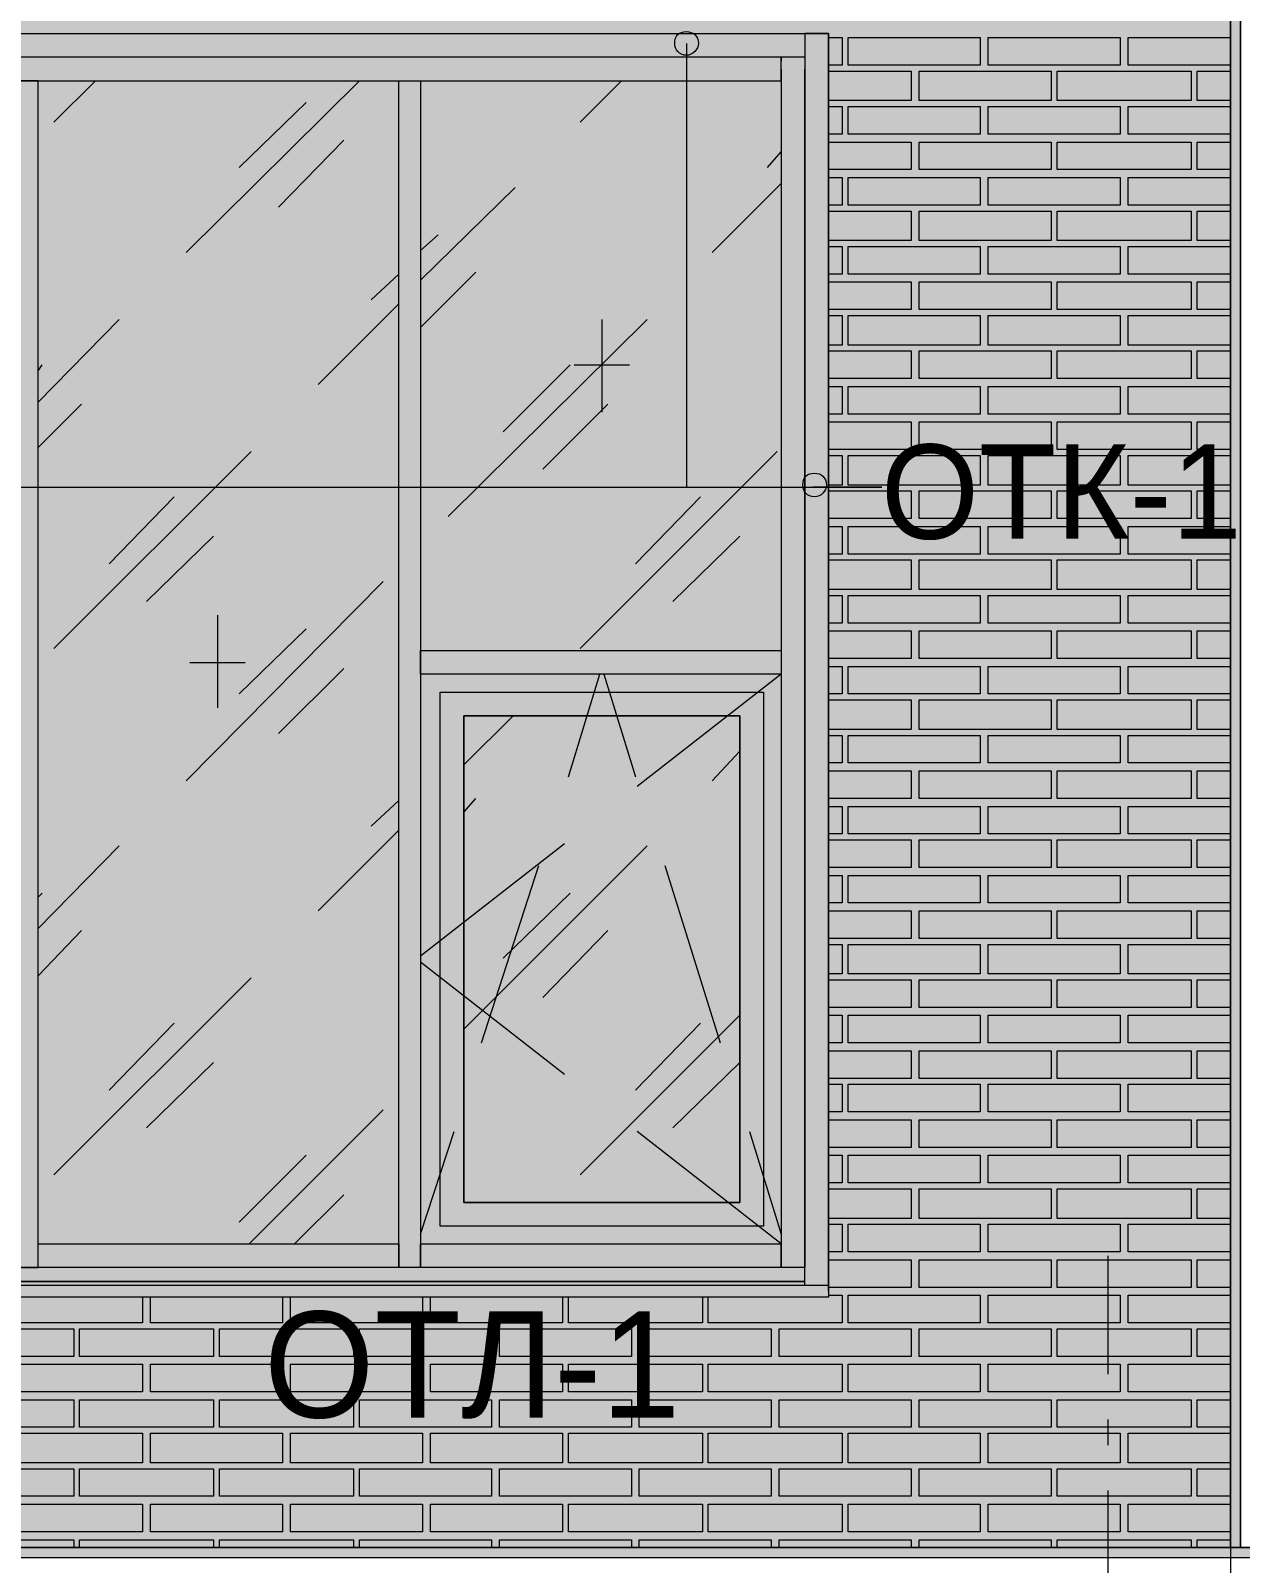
# Model space of a CAD drawing. Header units: millimetres. Extents: x -28928 to 100580, y -22867 to 36490.
# Drawn here: x 50066 to 52663, y 16310 to 19599 of the extents above; entities that cross this region are included whole.
import ezdxf

# ---------------------------------------------------------------- set-up
doc = ezdxf.new("R2010")
doc.units = ezdxf.units.MM
doc.layers.add('PDF _Геометрия', color=7, linetype='Continuous', true_color=0x8f8e8d)
doc.layers.add('PDF _Сплошная заливка', color=7, linetype='Continuous', true_color=0xffffff)
doc.layers.add('PDF _Текст', color=7, linetype='Continuous')

msp = doc.modelspace()

# ---------------------------------------------------------------- hatches: boundary and pattern name
at = {"layer": 'PDF _Сплошная заливка', "true_color": 0xdcd6cf, "transparency": 33554559}
msp.add_hatch(color=254, dxfattribs=at).paths.add_polyline_path([(19133.74774611586, 30089.12061882288), (19133.74774611586, 16343.3513880535), (52641.44005380855, 16343.3513880535), (52641.44005380855, 30089.12061882288)])

# ---------------------------------------------------------------- linework, layer by layer
at = {"layer": 'PDF _Геометрия', "color": 7, "lineweight": 9}
for points in [[(19133.74774611586, 16343.3513880535), (52641.44005380855, 16343.3513880535), (52641.44005380855, 30089.12061882288), (52641.44005380855, 16343.3513880535), (52662.5938999624, 16343.3513880535), (52662.5938999624, 30089.12061882288), (52662.5938999624, 16343.3513880535), (62173.36313073173, 16343.3513880535), (62173.36313073173, 19592.5821572843), (64271.8246691933, 19592.5821572843), (64271.8246691933, 16343.3513880535), (64868.36313073177, 16343.3513880535), (64868.36313073177, 19592.5821572843), (66268.74774611638, 19592.5821572843), (66268.74774611638, 16343.3513880535), (82239.90159227041, 16343.3513880535)], [(49980.28620765469, 19592.5821572843), (51778.36313073162, 19592.5821572843), (51778.36313073162, 16893.35138805351), (51778.36313073162, 16969.50523420736), (51778.36313073162, 18242.96677266891), (51778.36313073162, 19516.42831113045), (51778.36313073162, 19592.5821572843), (51727.59389996239, 19592.5821572843), (51727.59389996239, 19516.42831113045)], [(50031.05543842392, 16906.04369574582), (50031.05543842392, 16969.50523420736), (50031.05543842392, 18242.96677266891), (50031.05543842392, 16944.12061882274), (50081.82466919316, 16944.12061882274), (50081.82466919316, 18242.96677266891), (50081.82466919316, 19491.04369574584), (50031.05543842392, 19491.04369574584), (50031.05543842392, 18242.96677266891), (50031.05543842392, 19516.42831113045), (50031.05543842392, 19592.5821572843), (49980.28620765469, 19592.5821572843), (49980.28620765469, 19516.42831113045), (49980.28620765469, 18242.96677266891), (49980.28620765469, 16969.50523420736), (49980.28620765469, 16893.35138805351)], [(51473.74774611623, 19571.42831113046), (51473.74774611623, 18619.50523420737), (51892.59389996239, 18619.50523420737), (51744.51697688548, 18619.50523420737)], [(51676.82466919316, 19541.81292651507), (51676.82466919316, 19533.35138805354)], [(51676.82466919316, 19516.42831113045), (51676.82466919316, 18242.96677266891), (51676.82466919316, 16944.12061882274), (50902.59389996238, 16944.12061882274), (50902.59389996238, 16994.88984959197), (51676.82466919316, 16994.88984959197)], [(51727.59389996239, 16906.04369574582), (51727.59389996239, 16969.50523420736), (51727.59389996239, 18242.96677266891), (51727.59389996239, 19516.42831113045), (51727.59389996239, 18242.96677266891), (51727.59389996239, 16944.12061882274), (51676.82466919316, 16944.12061882274), (51676.82466919316, 16994.88984959197), (51367.978515347, 17236.04369574582)], [(50115.6708230393, 19402.19754189968), (50204.51697688544, 19491.04369574584)], [(50399.13236150084, 19122.96677266891), (50771.44005380853, 19491.04369574584)], [(51245.28620765469, 19402.19754189968), (51334.13236150084, 19491.04369574584)], [(50513.36313073161, 19304.889849592), (50657.20928457777, 19444.50523420739)], [(50597.97851534699, 19220.27446497661), (50737.59389996238, 19364.12061882276)], [(51647.20928457778, 19304.889849592), (51676.82466919316, 19338.73600343815)], [(50902.59389996238, 19063.73600343815), (51105.6708230393, 19262.58215728429)], [(51528.74774611625, 19122.96677266891), (51676.82466919316, 19271.04369574584)], [(50902.59389996238, 19127.19754189969), (50940.6708230393, 19161.04369574583)], [(50902.59389996238, 18962.19754189969), (51021.05543842394, 19080.65908036122)], [(50796.82466919316, 19021.42831113045), (50856.05543842392, 19076.42831113046)], [(50682.59389996238, 18839.50523420737), (50856.05543842392, 19012.96677266892)], [(50081.82466919316, 18801.42831113045), (50255.28620765467, 18979.12061882276)], [(50961.82466919316, 18556.04369574583), (51389.13236150086, 18979.12061882276)], [(51291.82466919316, 18979.12061882276), (51291.82466919316, 18780.2744649766)], [(50081.82466919316, 18869.12061882276), (50090.28620765467, 18881.81292651506)], [(51080.28620765469, 18737.96677266891), (51224.13236150086, 18881.81292651506)], [(51232.59389996238, 18881.81292651506), (51351.05543842394, 18881.81292651506)], [(50081.82466919316, 18704.12061882275), (50174.90159227006, 18797.19754189968)], [(51164.90159227008, 18657.58215728429), (51304.51697688547, 18797.19754189968)], [(50115.6708230393, 18272.58215728429), (50538.74774611623, 18695.65908036122)], [(51245.28620765469, 18272.58215728429), (51668.36313073162, 18695.65908036122)], [(50001.44005380852, 18619.50523420737), (51892.59389996239, 18619.50523420737)], [(50234.13236150084, 18454.50523420737), (50373.74774611623, 18598.35138805353)], [(51363.74774611623, 18454.50523420737), (51503.36313073162, 18598.35138805353)], [(50314.51697688545, 18374.12061882276), (50458.36313073161, 18513.73600343814)], [(51444.13236150086, 18374.12061882276), (51587.978515347, 18513.73600343814)], [(50399.13236150084, 17989.12061882276), (50822.20928457777, 18416.42831113045)], [(50466.82466919314, 18344.50523420737), (50466.82466919314, 18145.65908036121)], [(50513.36313073161, 18175.2744649766), (50657.20928457777, 18314.88984959198)], [(50407.59389996238, 18242.96677266891), (50526.05543842392, 18242.96677266891)], [(50597.97851534699, 18090.65908036122), (50737.59389996238, 18230.27446497661)], [(51219.90159227008, 17997.58215728429), (51287.59389996239, 18217.58215728429)], [(51296.05543842392, 18217.58215728429), (51363.74774611623, 17997.58215728429)], [(51676.82466919316, 18217.58215728429), (51367.978515347, 17976.42831113044)], [(50995.67082303931, 18022.9667726689), (51101.44005380855, 18128.73600343814)], [(51528.74774611625, 17989.12061882276), (51587.978515347, 18052.58215728429)], [(50796.82466919316, 17891.81292651505), (50856.05543842392, 17946.81292651506)], [(50995.67082303931, 17921.42831113044), (51021.05543842394, 17951.04369574583)], [(50682.59389996238, 17709.88984959198), (50856.05543842392, 17883.35138805352)], [(50081.82466919316, 17671.81292651506), (50255.28620765467, 17849.50523420736)], [(51211.44005380855, 17853.73600343813), (50902.59389996238, 17612.58215728428)], [(50995.67082303931, 17456.04369574583), (51389.13236150086, 17849.50523420736)], [(51033.74774611623, 17426.42831113044), (51156.44005380853, 17807.19754189967)], [(51427.20928457778, 17807.19754189967), (51545.67082303931, 17426.42831113044)], [(50081.82466919316, 17739.50523420736), (50090.28620765467, 17747.9667726689)], [(51080.28620765469, 17608.35138805352), (51224.13236150086, 17747.9667726689)], [(50081.82466919316, 17570.2744649766), (50174.90159227006, 17667.58215728429)], [(51164.90159227008, 17523.73600343813), (51304.51697688547, 17667.58215728429)], [(51211.44005380855, 17358.73600343812), (50902.59389996238, 17599.88984959197)], [(50115.6708230393, 17142.96677266889), (50538.74774611623, 17566.04369574583)], [(50234.13236150084, 17324.88984959197), (50373.74774611623, 17468.73600343813)], [(51245.28620765469, 17142.96677266889), (51587.978515347, 17485.6590803612)], [(51363.74774611623, 17324.88984959197), (51503.36313073162, 17468.73600343813)], [(50314.51697688545, 17244.50523420736), (50458.36313073161, 17384.12061882274)], [(51444.13236150086, 17244.50523420736), (51587.978515347, 17384.12061882274)], [(50534.51697688545, 16994.88984959197), (50822.20928457777, 17282.58215728428)], [(50902.59389996238, 17016.04369574581), (50974.51697688547, 17236.04369574582)], [(51609.13236150086, 17236.04369574582), (51676.82466919316, 17016.04369574581)], [(50513.36313073161, 17041.42831113043), (50657.20928457777, 17185.27446497658)], [(50631.82466919316, 16994.88984959197), (50737.59389996238, 17100.65908036121)], [(51778.36313073162, 16944.12061882274), (51778.36313073162, 16914.50523420735), (51778.36313073162, 16906.04369574582), (49980.28620765469, 16906.04369574582), (49980.28620765469, 16880.6590803612), (49980.28620765469, 16884.88984959197)], [(51727.59389996239, 16944.12061882274), (50031.05543842392, 16944.12061882274)], [(52379.13236150087, 16715.6590803612), (52379.13236150087, 16969.50523420736)], [(51727.59389996239, 16914.50523420735), (50031.05543842392, 16914.50523420735), (51727.59389996239, 16914.50523420735)], [(51727.59389996239, 16914.50523420735), (50031.05543842392, 16914.50523420735)], [(51778.36313073162, 16906.04369574582), (51778.36313073162, 16880.6590803612), (49980.28620765469, 16880.6590803612)], [(51778.36313073162, 16884.88984959197), (51778.36313073162, 16880.6590803612)], [(52379.13236150087, 16563.35138805351), (52379.13236150087, 16618.35138805351)], [(52379.13236150087, 15966.81292651504), (52379.13236150087, 16466.04369574581)], [(52641.44005380855, 16343.3513880535), (52641.44005380855, 15573.35138805349), (52641.44005380855, 15450.65908036119)]]:
    msp.add_lwpolyline(points, dxfattribs=at)
for points in [[(50877.20928457777, 19541.81292651507), (50031.05543842392, 19541.81292651507), (50031.05543842392, 19491.04369574584), (50877.20928457777, 19491.04369574584), (51676.82466919316, 19491.04369574584), (51676.82466919316, 19541.81292651507), (50877.20928457777, 19541.81292651507), (50056.44005380853, 19541.81292651507), (50031.05543842392, 19541.81292651507), (50031.05543842392, 19592.5821572843), (50056.44005380853, 19592.5821572843), (50877.20928457777, 19592.5821572843), (51702.20928457777, 19592.5821572843), (51727.59389996239, 19592.5821572843), (51727.59389996239, 19541.81292651507), (51702.20928457777, 19541.81292651507)], [(50902.59389996238, 16944.12061882274), (50856.05543842392, 16944.12061882274), (50081.82466919316, 16944.12061882274), (50081.82466919316, 16994.88984959197), (50856.05543842392, 16994.88984959197), (50856.05543842392, 16944.12061882274), (50856.05543842392, 18242.96677266891), (50856.05543842392, 19491.04369574584), (50902.59389996238, 19491.04369574584), (50902.59389996238, 18242.96677266891)], [(51676.82466919316, 18217.58215728429), (50902.59389996238, 18217.58215728429), (50902.59389996238, 18268.35138805353), (51676.82466919316, 18268.35138805353)], [(50944.90159227008, 18179.50523420737), (51638.74774611623, 18179.50523420737), (51638.74774611623, 17032.9667726689), (50944.90159227008, 17032.9667726689)], [(51638.74774611623, 18179.50523420737), (51638.74774611623, 17032.9667726689), (50944.90159227008, 17032.9667726689), (50944.90159227008, 18179.50523420737)], [(51587.978515347, 18128.73600343814), (50995.67082303931, 18128.73600343814), (50995.67082303931, 17083.73600343812), (51587.978515347, 17083.73600343812)], [(50995.67082303931, 17083.73600343812), (50995.67082303931, 18128.73600343814), (51587.978515347, 18128.73600343814), (51587.978515347, 17083.73600343812)], [(62173.36313073173, 16322.19754189966), (62173.36313073173, 16343.3513880535), (-17276.25225388454, 16343.3513880535), (19112.59389996202, 16343.3513880535), (-17276.25225388454, 16343.3513880535), (-17276.25225388454, 16322.19754189966)], [(19133.74774611586, 16343.3513880535), (52641.44005380855, 16343.3513880535)]]:
    msp.add_lwpolyline(points, close=True, dxfattribs=at)
at = {"layer": 'PDF _Геометрия', "lineweight": 9}
for points in [[(51778.36313073162, 19584.12061882278), (51807.97851534701, 19584.12061882278), (51807.97851534701, 19524.889849592), (51778.36313073162, 19524.889849592)], [(52641.44005380855, 19524.889849592), (52421.44005380856, 19524.889849592), (52421.44005380856, 19584.12061882278), (52641.44005380855, 19584.12061882278)], [(51778.36313073162, 19512.19754189969), (51812.20928457778, 19512.19754189969), (51956.05543842392, 19512.19754189969), (51956.05543842392, 19448.73600343815), (51812.20928457778, 19448.73600343815), (51778.36313073162, 19448.73600343815)], [(52641.44005380855, 19448.73600343815), (52569.51697688548, 19448.73600343815), (52569.51697688548, 19512.19754189969), (52641.44005380855, 19512.19754189969)], [(51778.36313073162, 19436.04369574584), (51807.97851534701, 19436.04369574584), (51807.97851534701, 19376.81292651507), (51778.36313073162, 19376.81292651507)], [(52641.44005380855, 19376.81292651507), (52421.44005380856, 19376.81292651507), (52421.44005380856, 19436.04369574584), (52641.44005380855, 19436.04369574584)], [(51778.36313073162, 19359.889849592), (51812.20928457778, 19359.889849592), (51956.05543842392, 19359.889849592), (51956.05543842392, 19300.65908036122), (51812.20928457778, 19300.65908036122), (51778.36313073162, 19300.65908036122)], [(52641.44005380855, 19300.65908036122), (52569.51697688548, 19300.65908036122), (52569.51697688548, 19359.889849592), (52641.44005380855, 19359.889849592)], [(51778.36313073162, 19283.73600343815), (51807.97851534701, 19283.73600343815), (51807.97851534701, 19224.50523420737), (51778.36313073162, 19224.50523420737)], [(52641.44005380855, 19224.50523420737), (52421.44005380856, 19224.50523420737), (52421.44005380856, 19283.73600343815), (52641.44005380855, 19283.73600343815)], [(51778.36313073162, 19211.81292651507), (51812.20928457778, 19211.81292651507), (51956.05543842392, 19211.81292651507), (51956.05543842392, 19148.35138805353), (51812.20928457778, 19148.35138805353), (51778.36313073162, 19148.35138805353)], [(52641.44005380855, 19148.35138805353), (52569.51697688548, 19148.35138805353), (52569.51697688548, 19211.81292651507), (52641.44005380855, 19211.81292651507)], [(51778.36313073162, 19135.65908036122), (51807.97851534701, 19135.65908036122), (51807.97851534701, 19076.42831113046), (51778.36313073162, 19076.42831113046)], [(52641.44005380855, 19076.42831113046), (52421.44005380856, 19076.42831113046), (52421.44005380856, 19135.65908036122), (52641.44005380855, 19135.65908036122)], [(51778.36313073162, 19059.50523420737), (51812.20928457778, 19059.50523420737), (51956.05543842392, 19059.50523420737), (51956.05543842392, 19000.27446497661), (51812.20928457778, 19000.27446497661), (51778.36313073162, 19000.27446497661)], [(52641.44005380855, 19000.27446497661), (52569.51697688548, 19000.27446497661), (52569.51697688548, 19059.50523420737), (52641.44005380855, 19059.50523420737)], [(51778.36313073162, 18987.58215728431), (51807.97851534701, 18987.58215728431), (51807.97851534701, 18924.12061882277), (51778.36313073162, 18924.12061882277)], [(52641.44005380855, 18924.12061882277), (52421.44005380856, 18924.12061882277), (52421.44005380856, 18987.58215728431), (52641.44005380855, 18987.58215728431)], [(51778.36313073162, 18911.42831113046), (51812.20928457778, 18911.42831113046), (51956.05543842392, 18911.42831113046), (51956.05543842392, 18852.19754189968), (51812.20928457778, 18852.19754189968), (51778.36313073162, 18852.19754189968)], [(52641.44005380855, 18852.19754189968), (52569.51697688548, 18852.19754189968), (52569.51697688548, 18911.42831113046), (52641.44005380855, 18911.42831113046)], [(51778.36313073162, 18835.27446497661), (51807.97851534701, 18835.27446497661), (51807.97851534701, 18776.04369574583), (51778.36313073162, 18776.04369574583)], [(52641.44005380855, 18776.04369574583), (52421.44005380856, 18776.04369574583), (52421.44005380856, 18835.27446497661), (52641.44005380855, 18835.27446497661)], [(51778.36313073162, 18759.12061882276), (51812.20928457778, 18759.12061882276), (51956.05543842392, 18759.12061882276), (51956.05543842392, 18699.88984959199), (51812.20928457778, 18699.88984959199), (51778.36313073162, 18699.88984959199)], [(52641.44005380855, 18699.88984959199), (52569.51697688548, 18699.88984959199), (52569.51697688548, 18759.12061882276), (52641.44005380855, 18759.12061882276)], [(51778.36313073162, 18687.19754189968), (51807.97851534701, 18687.19754189968), (51807.97851534701, 18623.73600343815), (51778.36313073162, 18623.73600343815)], [(52641.44005380855, 18623.73600343815), (52421.44005380856, 18623.73600343815), (52421.44005380856, 18687.19754189968), (52641.44005380855, 18687.19754189968)], [(51778.36313073162, 18611.04369574584), (51812.20928457778, 18611.04369574584), (51956.05543842392, 18611.04369574584), (51956.05543842392, 18551.81292651506), (51812.20928457778, 18551.81292651506), (51778.36313073162, 18551.81292651506)], [(52641.44005380855, 18551.81292651506), (52569.51697688548, 18551.81292651506), (52569.51697688548, 18611.04369574584), (52641.44005380855, 18611.04369574584)], [(51778.36313073162, 18534.88984959199), (51807.97851534701, 18534.88984959199), (51807.97851534701, 18475.65908036122), (51778.36313073162, 18475.65908036122)], [(52641.44005380855, 18475.65908036122), (52421.44005380856, 18475.65908036122), (52421.44005380856, 18534.88984959199), (52641.44005380855, 18534.88984959199)], [(51778.36313073162, 18462.9667726689), (51812.20928457778, 18462.9667726689), (51956.05543842392, 18462.9667726689), (51956.05543842392, 18399.50523420736), (51812.20928457778, 18399.50523420736), (51778.36313073162, 18399.50523420736)], [(52641.44005380855, 18399.50523420736), (52569.51697688548, 18399.50523420736), (52569.51697688548, 18462.9667726689), (52641.44005380855, 18462.9667726689)], [(51778.36313073162, 18386.81292651506), (51807.97851534701, 18386.81292651506), (51807.97851534701, 18327.58215728429), (51778.36313073162, 18327.58215728429)], [(52641.44005380855, 18327.58215728429), (52421.44005380856, 18327.58215728429), (52421.44005380856, 18386.81292651506), (52641.44005380855, 18386.81292651506)], [(51778.36313073162, 18310.65908036122), (51812.20928457778, 18310.65908036122), (51956.05543842392, 18310.65908036122), (51956.05543842392, 18251.42831113044), (51812.20928457778, 18251.42831113044), (51778.36313073162, 18251.42831113044)], [(52641.44005380855, 18251.42831113044), (52569.51697688548, 18251.42831113044), (52569.51697688548, 18310.65908036122), (52641.44005380855, 18310.65908036122)], [(51778.36313073162, 18234.50523420736), (51807.97851534701, 18234.50523420736), (51807.97851534701, 18175.2744649766), (51778.36313073162, 18175.2744649766)], [(52641.44005380855, 18175.2744649766), (52421.44005380856, 18175.2744649766), (52421.44005380856, 18234.50523420736), (52641.44005380855, 18234.50523420736)], [(51778.36313073162, 18162.58215728429), (51812.20928457778, 18162.58215728429), (51956.05543842392, 18162.58215728429), (51956.05543842392, 18099.12061882276), (51812.20928457778, 18099.12061882276), (51778.36313073162, 18099.12061882276)], [(52641.44005380855, 18099.12061882276), (52569.51697688548, 18099.12061882276), (52569.51697688548, 18162.58215728429), (52641.44005380855, 18162.58215728429)], [(51778.36313073162, 18086.42831113044), (51807.97851534701, 18086.42831113044), (51807.97851534701, 18027.19754189968), (51778.36313073162, 18027.19754189968)], [(52641.44005380855, 18027.19754189968), (52421.44005380856, 18027.19754189968), (52421.44005380856, 18086.42831113044), (52641.44005380855, 18086.42831113044)], [(51778.36313073162, 18010.2744649766), (51812.20928457778, 18010.2744649766), (51956.05543842392, 18010.2744649766), (51956.05543842392, 17951.04369574583), (51812.20928457778, 17951.04369574583), (51778.36313073162, 17951.04369574583)], [(52641.44005380855, 17951.04369574583), (52569.51697688548, 17951.04369574583), (52569.51697688548, 18010.2744649766), (52641.44005380855, 18010.2744649766)], [(51778.36313073162, 17934.12061882275), (51807.97851534701, 17934.12061882275), (51807.97851534701, 17874.88984959198), (51778.36313073162, 17874.88984959198)], [(52641.44005380855, 17874.88984959198), (52421.44005380856, 17874.88984959198), (52421.44005380856, 17934.12061882275), (52641.44005380855, 17934.12061882275)], [(51778.36313073162, 17862.19754189968), (51812.20928457778, 17862.19754189968), (51956.05543842392, 17862.19754189968), (51956.05543842392, 17802.9667726689), (51812.20928457778, 17802.9667726689), (51778.36313073162, 17802.9667726689)], [(52641.44005380855, 17802.9667726689), (52569.51697688548, 17802.9667726689), (52569.51697688548, 17862.19754189968), (52641.44005380855, 17862.19754189968)], [(51778.36313073162, 17786.04369574583), (51807.97851534701, 17786.04369574583), (51807.97851534701, 17726.81292651505), (51778.36313073162, 17726.81292651505)], [(52641.44005380855, 17726.81292651505), (52421.44005380856, 17726.81292651505), (52421.44005380856, 17786.04369574583), (52641.44005380855, 17786.04369574583)], [(51778.36313073162, 17709.88984959198), (51812.20928457778, 17709.88984959198), (51956.05543842392, 17709.88984959198), (51956.05543842392, 17650.65908036121), (51812.20928457778, 17650.65908036121), (51778.36313073162, 17650.65908036121)], [(52641.44005380855, 17650.65908036121), (52569.51697688548, 17650.65908036121), (52569.51697688548, 17709.88984959198), (52641.44005380855, 17709.88984959198)], [(51778.36313073162, 17637.9667726689), (51807.97851534701, 17637.9667726689), (51807.97851534701, 17574.50523420736), (51778.36313073162, 17574.50523420736)], [(52641.44005380855, 17574.50523420736), (52421.44005380856, 17574.50523420736), (52421.44005380856, 17637.9667726689), (52641.44005380855, 17637.9667726689)], [(51778.36313073162, 17561.81292651505), (51812.20928457778, 17561.81292651505), (51956.05543842392, 17561.81292651505), (51956.05543842392, 17502.58215728429), (51812.20928457778, 17502.58215728429), (51778.36313073162, 17502.58215728429)], [(52641.44005380855, 17502.58215728429), (52569.51697688548, 17502.58215728429), (52569.51697688548, 17561.81292651505), (52641.44005380855, 17561.81292651505)], [(51778.36313073162, 17485.6590803612), (51807.97851534701, 17485.6590803612), (51807.97851534701, 17426.42831113044), (51778.36313073162, 17426.42831113044)], [(52641.44005380855, 17426.42831113044), (52421.44005380856, 17426.42831113044), (52421.44005380856, 17485.6590803612), (52641.44005380855, 17485.6590803612)], [(51778.36313073162, 17409.50523420736), (51812.20928457778, 17409.50523420736), (51956.05543842392, 17409.50523420736), (51956.05543842392, 17350.27446497659), (51812.20928457778, 17350.27446497659), (51778.36313073162, 17350.27446497659)], [(52641.44005380855, 17350.27446497659), (52569.51697688548, 17350.27446497659), (52569.51697688548, 17409.50523420736), (52641.44005380855, 17409.50523420736)], [(51778.36313073162, 17337.58215728428), (51807.97851534701, 17337.58215728428), (51807.97851534701, 17278.35138805351), (51778.36313073162, 17278.35138805351)], [(52641.44005380855, 17278.35138805351), (52421.44005380856, 17278.35138805351), (52421.44005380856, 17337.58215728428), (52641.44005380855, 17337.58215728428)], [(51778.36313073162, 17261.42831113044), (51812.20928457778, 17261.42831113044), (51956.05543842392, 17261.42831113044), (51956.05543842392, 17202.19754189967), (51812.20928457778, 17202.19754189967), (51778.36313073162, 17202.19754189967)], [(52641.44005380855, 17202.19754189967), (52569.51697688548, 17202.19754189967), (52569.51697688548, 17261.42831113044), (52641.44005380855, 17261.42831113044)], [(51778.36313073162, 17185.27446497658), (51807.97851534701, 17185.27446497658), (51807.97851534701, 17126.04369574582), (51778.36313073162, 17126.04369574582)], [(52641.44005380855, 17126.04369574582), (52421.44005380856, 17126.04369574582), (52421.44005380856, 17185.27446497658), (52641.44005380855, 17185.27446497658)], [(51778.36313073162, 17113.35138805351), (51812.20928457778, 17113.35138805351), (51956.05543842392, 17113.35138805351), (51956.05543842392, 17049.88984959197), (51812.20928457778, 17049.88984959197), (51778.36313073162, 17049.88984959197)], [(52641.44005380855, 17049.88984959197), (52569.51697688548, 17049.88984959197), (52569.51697688548, 17113.35138805351), (52641.44005380855, 17113.35138805351)], [(51778.36313073162, 17037.19754189967), (51807.97851534701, 17037.19754189967), (51807.97851534701, 16977.96677266889), (51778.36313073162, 16977.96677266889)], [(52641.44005380855, 16977.96677266889), (52421.44005380856, 16977.96677266889), (52421.44005380856, 17037.19754189967), (52641.44005380855, 17037.19754189967)], [(51778.36313073162, 16961.04369574582), (51812.20928457778, 16961.04369574582), (51956.05543842392, 16961.04369574582), (51956.05543842392, 16901.81292651505), (51812.20928457778, 16901.81292651505), (51778.36313073162, 16901.81292651505)], [(52641.44005380855, 16901.81292651505), (52569.51697688548, 16901.81292651505), (52569.51697688548, 16961.04369574582), (52641.44005380855, 16961.04369574582)], [(50306.05543842391, 16880.6590803612), (50306.05543842391, 16825.65908036119), (50022.59389996238, 16825.65908036119), (50022.59389996238, 16880.6590803612)], [(50606.44005380853, 16880.6590803612), (50606.44005380853, 16825.65908036119), (50322.978515347, 16825.65908036119), (50322.978515347, 16880.6590803612)], [(50906.82466919316, 16880.6590803612), (50906.82466919316, 16825.65908036119), (50623.36313073161, 16825.65908036119), (50623.36313073161, 16880.6590803612)], [(51207.20928457777, 16880.6590803612), (51207.20928457777, 16825.65908036119), (50923.74774611623, 16825.65908036119), (50923.74774611623, 16880.6590803612)], [(51507.59389996239, 16880.6590803612), (51507.59389996239, 16825.65908036119), (51219.90159227008, 16825.65908036119), (51219.90159227008, 16880.6590803612)], [(51778.36313073162, 16884.88984959197), (51807.97851534701, 16884.88984959197), (51807.97851534701, 16825.65908036119), (51520.2862076547, 16825.65908036119), (51520.2862076547, 16880.6590803612)], [(52641.44005380855, 16825.65908036119), (52421.44005380856, 16825.65908036119), (52421.44005380856, 16884.88984959197), (52641.44005380855, 16884.88984959197)], [(52641.44005380855, 16753.73600343812), (52569.51697688548, 16753.73600343812), (52569.51697688548, 16812.96677266889), (52641.44005380855, 16812.96677266889)], [(52641.44005380855, 16677.58215728427), (52421.44005380856, 16677.58215728427), (52421.44005380856, 16736.81292651504), (52641.44005380855, 16736.81292651504)], [(52641.44005380855, 16601.42831113043), (52569.51697688548, 16601.42831113043), (52569.51697688548, 16660.65908036119), (52641.44005380855, 16660.65908036119)], [(52641.44005380855, 16525.27446497658), (52421.44005380856, 16525.27446497658), (52421.44005380856, 16588.73600343812), (52641.44005380855, 16588.73600343812)], [(52641.44005380855, 16453.35138805351), (52569.51697688548, 16453.35138805351), (52569.51697688548, 16512.58215728427), (52641.44005380855, 16512.58215728427)], [(52641.44005380855, 16377.19754189966), (52421.44005380856, 16377.19754189966), (52421.44005380856, 16436.42831113043), (52641.44005380855, 16436.42831113043)], [(49874.51697688544, 16343.3513880535), (49874.51697688544, 16360.27446497658), (50014.13236150083, 16360.27446497658), (50157.978515347, 16360.27446497658), (50157.978515347, 16343.3513880535)], [(50170.6708230393, 16343.3513880535), (50170.6708230393, 16360.27446497658), (50314.51697688545, 16360.27446497658), (50458.36313073161, 16360.27446497658), (50458.36313073161, 16343.3513880535)], [(50471.05543842391, 16343.3513880535), (50471.05543842391, 16360.27446497658), (50614.90159227008, 16360.27446497658), (50758.74774611623, 16360.27446497658), (50758.74774611623, 16343.3513880535)], [(50771.44005380853, 16343.3513880535), (50771.44005380853, 16360.27446497658), (50915.28620765469, 16360.27446497658), (51054.90159227008, 16360.27446497658), (51054.90159227008, 16343.3513880535)], [(51071.82466919316, 16343.3513880535), (51071.82466919316, 16360.27446497658), (51215.67082303931, 16360.27446497658), (51355.2862076547, 16360.27446497658), (51355.2862076547, 16343.3513880535)], [(51372.20928457777, 16343.3513880535), (51372.20928457777, 16360.27446497658), (51511.82466919316, 16360.27446497658), (51655.67082303933, 16360.27446497658), (51655.67082303933, 16343.3513880535)], [(51672.59389996239, 16343.3513880535), (51672.59389996239, 16360.27446497658), (51812.20928457778, 16360.27446497658), (51956.05543842392, 16360.27446497658), (51956.05543842392, 16343.3513880535)], [(51972.97851534701, 16343.3513880535), (51972.97851534701, 16360.27446497658), (52112.5938999624, 16360.27446497658), (52256.44005380855, 16360.27446497658), (52256.44005380855, 16343.3513880535)], [(52269.13236150086, 16343.3513880535), (52269.13236150086, 16360.27446497658), (52412.97851534701, 16360.27446497658), (52556.82466919319, 16360.27446497658), (52556.82466919319, 16343.3513880535)], [(52569.51697688548, 16343.3513880535), (52569.51697688548, 16360.27446497658), (52641.44005380855, 16360.27446497658)]]:
    msp.add_lwpolyline(points, dxfattribs=at)
for points in [[(52104.13236150086, 19584.12061882278), (52104.13236150086, 19524.889849592), (51820.67082303933, 19524.889849592), (51820.67082303933, 19584.12061882278)], [(52404.51697688548, 19584.12061882278), (52404.51697688548, 19524.889849592), (52121.05543842394, 19524.889849592), (52121.05543842394, 19584.12061882278)], [(52256.44005380855, 19448.73600343815), (52112.5938999624, 19448.73600343815), (51972.97851534701, 19448.73600343815), (51972.97851534701, 19512.19754189969), (52112.5938999624, 19512.19754189969), (52256.44005380855, 19512.19754189969)], [(52556.82466919319, 19448.73600343815), (52412.97851534701, 19448.73600343815), (52269.13236150086, 19448.73600343815), (52269.13236150086, 19512.19754189969), (52412.97851534701, 19512.19754189969), (52556.82466919319, 19512.19754189969)], [(52104.13236150086, 19436.04369574584), (52104.13236150086, 19376.81292651507), (51820.67082303933, 19376.81292651507), (51820.67082303933, 19436.04369574584)], [(52404.51697688548, 19436.04369574584), (52404.51697688548, 19376.81292651507), (52121.05543842394, 19376.81292651507), (52121.05543842394, 19436.04369574584)], [(52256.44005380855, 19300.65908036122), (52112.5938999624, 19300.65908036122), (51972.97851534701, 19300.65908036122), (51972.97851534701, 19359.889849592), (52112.5938999624, 19359.889849592), (52256.44005380855, 19359.889849592)], [(52556.82466919319, 19300.65908036122), (52412.97851534701, 19300.65908036122), (52269.13236150086, 19300.65908036122), (52269.13236150086, 19359.889849592), (52412.97851534701, 19359.889849592), (52556.82466919319, 19359.889849592)], [(52104.13236150086, 19283.73600343815), (52104.13236150086, 19224.50523420737), (51820.67082303933, 19224.50523420737), (51820.67082303933, 19283.73600343815)], [(52404.51697688548, 19283.73600343815), (52404.51697688548, 19224.50523420737), (52121.05543842394, 19224.50523420737), (52121.05543842394, 19283.73600343815)], [(52256.44005380855, 19148.35138805353), (52112.5938999624, 19148.35138805353), (51972.97851534701, 19148.35138805353), (51972.97851534701, 19211.81292651507), (52112.5938999624, 19211.81292651507), (52256.44005380855, 19211.81292651507)], [(52556.82466919319, 19148.35138805353), (52412.97851534701, 19148.35138805353), (52269.13236150086, 19148.35138805353), (52269.13236150086, 19211.81292651507), (52412.97851534701, 19211.81292651507), (52556.82466919319, 19211.81292651507)], [(52104.13236150086, 19135.65908036122), (52104.13236150086, 19076.42831113046), (51820.67082303933, 19076.42831113046), (51820.67082303933, 19135.65908036122)], [(52404.51697688548, 19135.65908036122), (52404.51697688548, 19076.42831113046), (52121.05543842394, 19076.42831113046), (52121.05543842394, 19135.65908036122)], [(52256.44005380855, 19000.27446497661), (52112.5938999624, 19000.27446497661), (51972.97851534701, 19000.27446497661), (51972.97851534701, 19059.50523420737), (52112.5938999624, 19059.50523420737), (52256.44005380855, 19059.50523420737)], [(52556.82466919319, 19000.27446497661), (52412.97851534701, 19000.27446497661), (52269.13236150086, 19000.27446497661), (52269.13236150086, 19059.50523420737), (52412.97851534701, 19059.50523420737), (52556.82466919319, 19059.50523420737)], [(52104.13236150086, 18987.58215728431), (52104.13236150086, 18924.12061882277), (51820.67082303933, 18924.12061882277), (51820.67082303933, 18987.58215728431)], [(52404.51697688548, 18987.58215728431), (52404.51697688548, 18924.12061882277), (52121.05543842394, 18924.12061882277), (52121.05543842394, 18987.58215728431)], [(52256.44005380855, 18852.19754189968), (52112.5938999624, 18852.19754189968), (51972.97851534701, 18852.19754189968), (51972.97851534701, 18911.42831113046), (52112.5938999624, 18911.42831113046), (52256.44005380855, 18911.42831113046)], [(52556.82466919319, 18852.19754189968), (52412.97851534701, 18852.19754189968), (52269.13236150086, 18852.19754189968), (52269.13236150086, 18911.42831113046), (52412.97851534701, 18911.42831113046), (52556.82466919319, 18911.42831113046)], [(52104.13236150086, 18835.27446497661), (52104.13236150086, 18776.04369574583), (51820.67082303933, 18776.04369574583), (51820.67082303933, 18835.27446497661)], [(52404.51697688548, 18835.27446497661), (52404.51697688548, 18776.04369574583), (52121.05543842394, 18776.04369574583), (52121.05543842394, 18835.27446497661)], [(52256.44005380855, 18699.88984959199), (52112.5938999624, 18699.88984959199), (51972.97851534701, 18699.88984959199), (51972.97851534701, 18759.12061882276), (52112.5938999624, 18759.12061882276), (52256.44005380855, 18759.12061882276)], [(52556.82466919319, 18699.88984959199), (52412.97851534701, 18699.88984959199), (52269.13236150086, 18699.88984959199), (52269.13236150086, 18759.12061882276), (52412.97851534701, 18759.12061882276), (52556.82466919319, 18759.12061882276)], [(52104.13236150086, 18687.19754189968), (52104.13236150086, 18623.73600343815), (51820.67082303933, 18623.73600343815), (51820.67082303933, 18687.19754189968)], [(52404.51697688548, 18687.19754189968), (52404.51697688548, 18623.73600343815), (52121.05543842394, 18623.73600343815), (52121.05543842394, 18687.19754189968)], [(52256.44005380855, 18551.81292651506), (52112.5938999624, 18551.81292651506), (51972.97851534701, 18551.81292651506), (51972.97851534701, 18611.04369574584), (52112.5938999624, 18611.04369574584), (52256.44005380855, 18611.04369574584)], [(52556.82466919319, 18551.81292651506), (52412.97851534701, 18551.81292651506), (52269.13236150086, 18551.81292651506), (52269.13236150086, 18611.04369574584), (52412.97851534701, 18611.04369574584), (52556.82466919319, 18611.04369574584)], [(52104.13236150086, 18534.88984959199), (52104.13236150086, 18475.65908036122), (51820.67082303933, 18475.65908036122), (51820.67082303933, 18534.88984959199)], [(52404.51697688548, 18534.88984959199), (52404.51697688548, 18475.65908036122), (52121.05543842394, 18475.65908036122), (52121.05543842394, 18534.88984959199)], [(52256.44005380855, 18399.50523420736), (52112.5938999624, 18399.50523420736), (51972.97851534701, 18399.50523420736), (51972.97851534701, 18462.9667726689), (52112.5938999624, 18462.9667726689), (52256.44005380855, 18462.9667726689)], [(52556.82466919319, 18399.50523420736), (52412.97851534701, 18399.50523420736), (52269.13236150086, 18399.50523420736), (52269.13236150086, 18462.9667726689), (52412.97851534701, 18462.9667726689), (52556.82466919319, 18462.9667726689)], [(52104.13236150086, 18386.81292651506), (52104.13236150086, 18327.58215728429), (51820.67082303933, 18327.58215728429), (51820.67082303933, 18386.81292651506)], [(52404.51697688548, 18386.81292651506), (52404.51697688548, 18327.58215728429), (52121.05543842394, 18327.58215728429), (52121.05543842394, 18386.81292651506)], [(52256.44005380855, 18251.42831113044), (52112.5938999624, 18251.42831113044), (51972.97851534701, 18251.42831113044), (51972.97851534701, 18310.65908036122), (52112.5938999624, 18310.65908036122), (52256.44005380855, 18310.65908036122)], [(52556.82466919319, 18251.42831113044), (52412.97851534701, 18251.42831113044), (52269.13236150086, 18251.42831113044), (52269.13236150086, 18310.65908036122), (52412.97851534701, 18310.65908036122), (52556.82466919319, 18310.65908036122)], [(52104.13236150086, 18234.50523420736), (52104.13236150086, 18175.2744649766), (51820.67082303933, 18175.2744649766), (51820.67082303933, 18234.50523420736)], [(52404.51697688548, 18234.50523420736), (52404.51697688548, 18175.2744649766), (52121.05543842394, 18175.2744649766), (52121.05543842394, 18234.50523420736)], [(52256.44005380855, 18099.12061882276), (52112.5938999624, 18099.12061882276), (51972.97851534701, 18099.12061882276), (51972.97851534701, 18162.58215728429), (52112.5938999624, 18162.58215728429), (52256.44005380855, 18162.58215728429)], [(52556.82466919319, 18099.12061882276), (52412.97851534701, 18099.12061882276), (52269.13236150086, 18099.12061882276), (52269.13236150086, 18162.58215728429), (52412.97851534701, 18162.58215728429), (52556.82466919319, 18162.58215728429)], [(52104.13236150086, 18086.42831113044), (52104.13236150086, 18027.19754189968), (51820.67082303933, 18027.19754189968), (51820.67082303933, 18086.42831113044)], [(52404.51697688548, 18086.42831113044), (52404.51697688548, 18027.19754189968), (52121.05543842394, 18027.19754189968), (52121.05543842394, 18086.42831113044)], [(52256.44005380855, 17951.04369574583), (52112.5938999624, 17951.04369574583), (51972.97851534701, 17951.04369574583), (51972.97851534701, 18010.2744649766), (52112.5938999624, 18010.2744649766), (52256.44005380855, 18010.2744649766)], [(52556.82466919319, 17951.04369574583), (52412.97851534701, 17951.04369574583), (52269.13236150086, 17951.04369574583), (52269.13236150086, 18010.2744649766), (52412.97851534701, 18010.2744649766), (52556.82466919319, 18010.2744649766)], [(52104.13236150086, 17934.12061882275), (52104.13236150086, 17874.88984959198), (51820.67082303933, 17874.88984959198), (51820.67082303933, 17934.12061882275)], [(52404.51697688548, 17934.12061882275), (52404.51697688548, 17874.88984959198), (52121.05543842394, 17874.88984959198), (52121.05543842394, 17934.12061882275)], [(52256.44005380855, 17802.9667726689), (52112.5938999624, 17802.9667726689), (51972.97851534701, 17802.9667726689), (51972.97851534701, 17862.19754189968), (52112.5938999624, 17862.19754189968), (52256.44005380855, 17862.19754189968)], [(52556.82466919319, 17802.9667726689), (52412.97851534701, 17802.9667726689), (52269.13236150086, 17802.9667726689), (52269.13236150086, 17862.19754189968), (52412.97851534701, 17862.19754189968), (52556.82466919319, 17862.19754189968)], [(52104.13236150086, 17786.04369574583), (52104.13236150086, 17726.81292651505), (51820.67082303933, 17726.81292651505), (51820.67082303933, 17786.04369574583)], [(52404.51697688548, 17786.04369574583), (52404.51697688548, 17726.81292651505), (52121.05543842394, 17726.81292651505), (52121.05543842394, 17786.04369574583)], [(52256.44005380855, 17650.65908036121), (52112.5938999624, 17650.65908036121), (51972.97851534701, 17650.65908036121), (51972.97851534701, 17709.88984959198), (52112.5938999624, 17709.88984959198), (52256.44005380855, 17709.88984959198)], [(52556.82466919319, 17650.65908036121), (52412.97851534701, 17650.65908036121), (52269.13236150086, 17650.65908036121), (52269.13236150086, 17709.88984959198), (52412.97851534701, 17709.88984959198), (52556.82466919319, 17709.88984959198)], [(52104.13236150086, 17637.9667726689), (52104.13236150086, 17574.50523420736), (51820.67082303933, 17574.50523420736), (51820.67082303933, 17637.9667726689)], [(52404.51697688548, 17637.9667726689), (52404.51697688548, 17574.50523420736), (52121.05543842394, 17574.50523420736), (52121.05543842394, 17637.9667726689)], [(52256.44005380855, 17502.58215728429), (52112.5938999624, 17502.58215728429), (51972.97851534701, 17502.58215728429), (51972.97851534701, 17561.81292651505), (52112.5938999624, 17561.81292651505), (52256.44005380855, 17561.81292651505)], [(52556.82466919319, 17502.58215728429), (52412.97851534701, 17502.58215728429), (52269.13236150086, 17502.58215728429), (52269.13236150086, 17561.81292651505), (52412.97851534701, 17561.81292651505), (52556.82466919319, 17561.81292651505)], [(52104.13236150086, 17485.6590803612), (52104.13236150086, 17426.42831113044), (51820.67082303933, 17426.42831113044), (51820.67082303933, 17485.6590803612)], [(52404.51697688548, 17485.6590803612), (52404.51697688548, 17426.42831113044), (52121.05543842394, 17426.42831113044), (52121.05543842394, 17485.6590803612)], [(52256.44005380855, 17350.27446497659), (52112.5938999624, 17350.27446497659), (51972.97851534701, 17350.27446497659), (51972.97851534701, 17409.50523420736), (52112.5938999624, 17409.50523420736), (52256.44005380855, 17409.50523420736)], [(52556.82466919319, 17350.27446497659), (52412.97851534701, 17350.27446497659), (52269.13236150086, 17350.27446497659), (52269.13236150086, 17409.50523420736), (52412.97851534701, 17409.50523420736), (52556.82466919319, 17409.50523420736)], [(52104.13236150086, 17337.58215728428), (52104.13236150086, 17278.35138805351), (51820.67082303933, 17278.35138805351), (51820.67082303933, 17337.58215728428)], [(52404.51697688548, 17337.58215728428), (52404.51697688548, 17278.35138805351), (52121.05543842394, 17278.35138805351), (52121.05543842394, 17337.58215728428)], [(52256.44005380855, 17202.19754189967), (52112.5938999624, 17202.19754189967), (51972.97851534701, 17202.19754189967), (51972.97851534701, 17261.42831113044), (52112.5938999624, 17261.42831113044), (52256.44005380855, 17261.42831113044)], [(52556.82466919319, 17202.19754189967), (52412.97851534701, 17202.19754189967), (52269.13236150086, 17202.19754189967), (52269.13236150086, 17261.42831113044), (52412.97851534701, 17261.42831113044), (52556.82466919319, 17261.42831113044)], [(52104.13236150086, 17185.27446497658), (52104.13236150086, 17126.04369574582), (51820.67082303933, 17126.04369574582), (51820.67082303933, 17185.27446497658)], [(52404.51697688548, 17185.27446497658), (52404.51697688548, 17126.04369574582), (52121.05543842394, 17126.04369574582), (52121.05543842394, 17185.27446497658)], [(52256.44005380855, 17049.88984959197), (52112.5938999624, 17049.88984959197), (51972.97851534701, 17049.88984959197), (51972.97851534701, 17113.35138805351), (52112.5938999624, 17113.35138805351), (52256.44005380855, 17113.35138805351)], [(52556.82466919319, 17049.88984959197), (52412.97851534701, 17049.88984959197), (52269.13236150086, 17049.88984959197), (52269.13236150086, 17113.35138805351), (52412.97851534701, 17113.35138805351), (52556.82466919319, 17113.35138805351)], [(52104.13236150086, 17037.19754189967), (52104.13236150086, 16977.96677266889), (51820.67082303933, 16977.96677266889), (51820.67082303933, 17037.19754189967)], [(52404.51697688548, 17037.19754189967), (52404.51697688548, 16977.96677266889), (52121.05543842394, 16977.96677266889), (52121.05543842394, 17037.19754189967)], [(52256.44005380855, 16901.81292651505), (52112.5938999624, 16901.81292651505), (51972.97851534701, 16901.81292651505), (51972.97851534701, 16961.04369574582), (52112.5938999624, 16961.04369574582), (52256.44005380855, 16961.04369574582)], [(52556.82466919319, 16901.81292651505), (52412.97851534701, 16901.81292651505), (52269.13236150086, 16901.81292651505), (52269.13236150086, 16961.04369574582), (52412.97851534701, 16961.04369574582), (52556.82466919319, 16961.04369574582)], [(52104.13236150086, 16884.88984959197), (52104.13236150086, 16825.65908036119), (51820.67082303933, 16825.65908036119), (51820.67082303933, 16884.88984959197)], [(52404.51697688548, 16884.88984959197), (52404.51697688548, 16825.65908036119), (52121.05543842394, 16825.65908036119), (52121.05543842394, 16884.88984959197)], [(50157.978515347, 16753.73600343812), (50014.13236150083, 16753.73600343812), (49874.51697688544, 16753.73600343812), (49874.51697688544, 16812.96677266889), (50014.13236150083, 16812.96677266889), (50157.978515347, 16812.96677266889)], [(50458.36313073161, 16753.73600343812), (50314.51697688545, 16753.73600343812), (50170.6708230393, 16753.73600343812), (50170.6708230393, 16812.96677266889), (50314.51697688545, 16812.96677266889), (50458.36313073161, 16812.96677266889)], [(50758.74774611623, 16753.73600343812), (50614.90159227008, 16753.73600343812), (50471.05543842391, 16753.73600343812), (50471.05543842391, 16812.96677266889), (50614.90159227008, 16812.96677266889), (50758.74774611623, 16812.96677266889)], [(51054.90159227008, 16753.73600343812), (50915.28620765469, 16753.73600343812), (50771.44005380853, 16753.73600343812), (50771.44005380853, 16812.96677266889), (50915.28620765469, 16812.96677266889), (51054.90159227008, 16812.96677266889)], [(51355.2862076547, 16753.73600343812), (51215.67082303931, 16753.73600343812), (51071.82466919316, 16753.73600343812), (51071.82466919316, 16812.96677266889), (51215.67082303931, 16812.96677266889), (51355.2862076547, 16812.96677266889)], [(51655.67082303933, 16753.73600343812), (51511.82466919316, 16753.73600343812), (51372.20928457777, 16753.73600343812), (51372.20928457777, 16812.96677266889), (51511.82466919316, 16812.96677266889), (51655.67082303933, 16812.96677266889)], [(51956.05543842392, 16753.73600343812), (51812.20928457778, 16753.73600343812), (51672.59389996239, 16753.73600343812), (51672.59389996239, 16812.96677266889), (51812.20928457778, 16812.96677266889), (51956.05543842392, 16812.96677266889)], [(52256.44005380855, 16753.73600343812), (52112.5938999624, 16753.73600343812), (51972.97851534701, 16753.73600343812), (51972.97851534701, 16812.96677266889), (52112.5938999624, 16812.96677266889), (52256.44005380855, 16812.96677266889)], [(52556.82466919319, 16753.73600343812), (52412.97851534701, 16753.73600343812), (52269.13236150086, 16753.73600343812), (52269.13236150086, 16812.96677266889), (52412.97851534701, 16812.96677266889), (52556.82466919319, 16812.96677266889)], [(50306.05543842391, 16736.81292651504), (50306.05543842391, 16677.58215728427), (50022.59389996238, 16677.58215728427), (50022.59389996238, 16736.81292651504)], [(50606.44005380853, 16736.81292651504), (50606.44005380853, 16677.58215728427), (50322.978515347, 16677.58215728427), (50322.978515347, 16736.81292651504)], [(50906.82466919316, 16736.81292651504), (50906.82466919316, 16677.58215728427), (50623.36313073161, 16677.58215728427), (50623.36313073161, 16736.81292651504)], [(51207.20928457777, 16736.81292651504), (51207.20928457777, 16677.58215728427), (50923.74774611623, 16677.58215728427), (50923.74774611623, 16736.81292651504)], [(51507.59389996239, 16736.81292651504), (51507.59389996239, 16677.58215728427), (51219.90159227008, 16677.58215728427), (51219.90159227008, 16736.81292651504)], [(51807.97851534701, 16736.81292651504), (51807.97851534701, 16677.58215728427), (51520.2862076547, 16677.58215728427), (51520.2862076547, 16736.81292651504)], [(52104.13236150086, 16736.81292651504), (52104.13236150086, 16677.58215728427), (51820.67082303933, 16677.58215728427), (51820.67082303933, 16736.81292651504)], [(52404.51697688548, 16736.81292651504), (52404.51697688548, 16677.58215728427), (52121.05543842394, 16677.58215728427), (52121.05543842394, 16736.81292651504)], [(50157.978515347, 16601.42831113043), (50014.13236150083, 16601.42831113043), (49874.51697688544, 16601.42831113043), (49874.51697688544, 16660.65908036119), (50014.13236150083, 16660.65908036119), (50157.978515347, 16660.65908036119)], [(50458.36313073161, 16601.42831113043), (50314.51697688545, 16601.42831113043), (50170.6708230393, 16601.42831113043), (50170.6708230393, 16660.65908036119), (50314.51697688545, 16660.65908036119), (50458.36313073161, 16660.65908036119)], [(50758.74774611623, 16601.42831113043), (50614.90159227008, 16601.42831113043), (50471.05543842391, 16601.42831113043), (50471.05543842391, 16660.65908036119), (50614.90159227008, 16660.65908036119), (50758.74774611623, 16660.65908036119)], [(51054.90159227008, 16601.42831113043), (50915.28620765469, 16601.42831113043), (50771.44005380853, 16601.42831113043), (50771.44005380853, 16660.65908036119), (50915.28620765469, 16660.65908036119), (51054.90159227008, 16660.65908036119)], [(51355.2862076547, 16601.42831113043), (51215.67082303931, 16601.42831113043), (51071.82466919316, 16601.42831113043), (51071.82466919316, 16660.65908036119), (51215.67082303931, 16660.65908036119), (51355.2862076547, 16660.65908036119)], [(51655.67082303933, 16601.42831113043), (51511.82466919316, 16601.42831113043), (51372.20928457777, 16601.42831113043), (51372.20928457777, 16660.65908036119), (51511.82466919316, 16660.65908036119), (51655.67082303933, 16660.65908036119)], [(51956.05543842392, 16601.42831113043), (51812.20928457778, 16601.42831113043), (51672.59389996239, 16601.42831113043), (51672.59389996239, 16660.65908036119), (51812.20928457778, 16660.65908036119), (51956.05543842392, 16660.65908036119)], [(52256.44005380855, 16601.42831113043), (52112.5938999624, 16601.42831113043), (51972.97851534701, 16601.42831113043), (51972.97851534701, 16660.65908036119), (52112.5938999624, 16660.65908036119), (52256.44005380855, 16660.65908036119)], [(52556.82466919319, 16601.42831113043), (52412.97851534701, 16601.42831113043), (52269.13236150086, 16601.42831113043), (52269.13236150086, 16660.65908036119), (52412.97851534701, 16660.65908036119), (52556.82466919319, 16660.65908036119)], [(50306.05543842391, 16588.73600343812), (50306.05543842391, 16525.27446497658), (50022.59389996238, 16525.27446497658), (50022.59389996238, 16588.73600343812)], [(50606.44005380853, 16588.73600343812), (50606.44005380853, 16525.27446497658), (50322.978515347, 16525.27446497658), (50322.978515347, 16588.73600343812)], [(50906.82466919316, 16588.73600343812), (50906.82466919316, 16525.27446497658), (50623.36313073161, 16525.27446497658), (50623.36313073161, 16588.73600343812)], [(51207.20928457777, 16588.73600343812), (51207.20928457777, 16525.27446497658), (50923.74774611623, 16525.27446497658), (50923.74774611623, 16588.73600343812)], [(51507.59389996239, 16588.73600343812), (51507.59389996239, 16525.27446497658), (51219.90159227008, 16525.27446497658), (51219.90159227008, 16588.73600343812)], [(51807.97851534701, 16588.73600343812), (51807.97851534701, 16525.27446497658), (51520.2862076547, 16525.27446497658), (51520.2862076547, 16588.73600343812)], [(52104.13236150086, 16588.73600343812), (52104.13236150086, 16525.27446497658), (51820.67082303933, 16525.27446497658), (51820.67082303933, 16588.73600343812)], [(52404.51697688548, 16588.73600343812), (52404.51697688548, 16525.27446497658), (52121.05543842394, 16525.27446497658), (52121.05543842394, 16588.73600343812)], [(50157.978515347, 16453.35138805351), (50014.13236150083, 16453.35138805351), (49874.51697688544, 16453.35138805351), (49874.51697688544, 16512.58215728427), (50014.13236150083, 16512.58215728427), (50157.978515347, 16512.58215728427)], [(50458.36313073161, 16453.35138805351), (50314.51697688545, 16453.35138805351), (50170.6708230393, 16453.35138805351), (50170.6708230393, 16512.58215728427), (50314.51697688545, 16512.58215728427), (50458.36313073161, 16512.58215728427)], [(50758.74774611623, 16453.35138805351), (50614.90159227008, 16453.35138805351), (50471.05543842391, 16453.35138805351), (50471.05543842391, 16512.58215728427), (50614.90159227008, 16512.58215728427), (50758.74774611623, 16512.58215728427)], [(51054.90159227008, 16453.35138805351), (50915.28620765469, 16453.35138805351), (50771.44005380853, 16453.35138805351), (50771.44005380853, 16512.58215728427), (50915.28620765469, 16512.58215728427), (51054.90159227008, 16512.58215728427)], [(51355.2862076547, 16453.35138805351), (51215.67082303931, 16453.35138805351), (51071.82466919316, 16453.35138805351), (51071.82466919316, 16512.58215728427), (51215.67082303931, 16512.58215728427), (51355.2862076547, 16512.58215728427)], [(51655.67082303933, 16453.35138805351), (51511.82466919316, 16453.35138805351), (51372.20928457777, 16453.35138805351), (51372.20928457777, 16512.58215728427), (51511.82466919316, 16512.58215728427), (51655.67082303933, 16512.58215728427)], [(51956.05543842392, 16453.35138805351), (51812.20928457778, 16453.35138805351), (51672.59389996239, 16453.35138805351), (51672.59389996239, 16512.58215728427), (51812.20928457778, 16512.58215728427), (51956.05543842392, 16512.58215728427)], [(52256.44005380855, 16453.35138805351), (52112.5938999624, 16453.35138805351), (51972.97851534701, 16453.35138805351), (51972.97851534701, 16512.58215728427), (52112.5938999624, 16512.58215728427), (52256.44005380855, 16512.58215728427)], [(52556.82466919319, 16453.35138805351), (52412.97851534701, 16453.35138805351), (52269.13236150086, 16453.35138805351), (52269.13236150086, 16512.58215728427), (52412.97851534701, 16512.58215728427), (52556.82466919319, 16512.58215728427)], [(50306.05543842391, 16436.42831113043), (50306.05543842391, 16377.19754189966), (50022.59389996238, 16377.19754189966), (50022.59389996238, 16436.42831113043)], [(50606.44005380853, 16436.42831113043), (50606.44005380853, 16377.19754189966), (50322.978515347, 16377.19754189966), (50322.978515347, 16436.42831113043)], [(50906.82466919316, 16436.42831113043), (50906.82466919316, 16377.19754189966), (50623.36313073161, 16377.19754189966), (50623.36313073161, 16436.42831113043)], [(51207.20928457777, 16436.42831113043), (51207.20928457777, 16377.19754189966), (50923.74774611623, 16377.19754189966), (50923.74774611623, 16436.42831113043)], [(51507.59389996239, 16436.42831113043), (51507.59389996239, 16377.19754189966), (51219.90159227008, 16377.19754189966), (51219.90159227008, 16436.42831113043)], [(51807.97851534701, 16436.42831113043), (51807.97851534701, 16377.19754189966), (51520.2862076547, 16377.19754189966), (51520.2862076547, 16436.42831113043)], [(52104.13236150086, 16436.42831113043), (52104.13236150086, 16377.19754189966), (51820.67082303933, 16377.19754189966), (51820.67082303933, 16436.42831113043)], [(52404.51697688548, 16436.42831113043), (52404.51697688548, 16377.19754189966), (52121.05543842394, 16377.19754189966), (52121.05543842394, 16436.42831113043)]]:
    msp.add_lwpolyline(points, close=True, dxfattribs=at)
at = {"layer": 'PDF _Геометрия', "color": 7, "lineweight": 9}
for points in [[(51448.36313073161, 19571.42831113046), (51448.36313073161, 19588.35138805354), (51456.82466919316, 19596.81292651508), (51473.74774611623, 19596.81292651508)], [(51448.36313073161, 19571.42831113046), (51448.36313073161, 19588.35138805354), (51456.82466919316, 19596.81292651508), (51473.74774611623, 19596.81292651508)], [(51473.74774611623, 19596.81292651508), (51486.44005380853, 19596.81292651508), (51499.13236150084, 19588.35138805354), (51499.13236150084, 19571.42831113046)], [(51473.74774611623, 19596.81292651508), (51486.44005380853, 19596.81292651508), (51499.13236150084, 19588.35138805354), (51499.13236150084, 19571.42831113046)], [(51473.74774611623, 19546.04369574585), (51456.82466919316, 19546.04369574585), (51448.36313073161, 19558.73600343816), (51448.36313073161, 19571.42831113046)], [(51473.74774611623, 19546.04369574585), (51456.82466919316, 19546.04369574585), (51448.36313073161, 19558.73600343816), (51448.36313073161, 19571.42831113046)], [(51499.13236150084, 19571.42831113046), (51499.13236150084, 19558.73600343816), (51486.44005380853, 19546.04369574585), (51473.74774611623, 19546.04369574585)], [(51499.13236150084, 19571.42831113046), (51499.13236150084, 19558.73600343816), (51486.44005380853, 19546.04369574585), (51473.74774611623, 19546.04369574585)], [(51723.36313073162, 18623.73600343815), (51723.36313073162, 18640.65908036122), (51731.82466919317, 18649.12061882276), (51748.74774611623, 18649.12061882276)], [(51723.36313073162, 18623.73600343815), (51723.36313073162, 18640.65908036122), (51731.82466919317, 18649.12061882276), (51748.74774611623, 18649.12061882276)], [(51748.74774611623, 18598.35138805353), (51731.82466919317, 18598.35138805353), (51723.36313073162, 18611.04369574584), (51723.36313073162, 18623.73600343815)], [(51748.74774611623, 18598.35138805353), (51731.82466919317, 18598.35138805353), (51723.36313073162, 18611.04369574584), (51723.36313073162, 18623.73600343815)], [(51748.74774611623, 18649.12061882276), (51761.44005380855, 18649.12061882276), (51774.13236150086, 18640.65908036122), (51774.13236150086, 18623.73600343815)], [(51748.74774611623, 18649.12061882276), (51761.44005380855, 18649.12061882276), (51774.13236150086, 18640.65908036122), (51774.13236150086, 18623.73600343815)], [(51774.13236150086, 18623.73600343815), (51774.13236150086, 18611.04369574584), (51761.44005380855, 18598.35138805353), (51748.74774611623, 18598.35138805353)], [(51774.13236150086, 18623.73600343815), (51774.13236150086, 18611.04369574584), (51761.44005380855, 18598.35138805353), (51748.74774611623, 18598.35138805353)]]:
    msp.add_open_spline(points, degree=3, dxfattribs=at)
at = {"layer": 'PDF _Сплошная заливка', "color": 252, "lineweight": 9, "true_color": 0xa48f7a, "transparency": 33554559}
for points in [[(52641.44005380855, 30089.12061882288), (52641.44005380855, 16343.3513880535), (52662.56081534704, 30089.12061882288), (52662.56081534704, 16343.3513880535)], [(-17276.25225388454, 16343.3513880535), (-17276.25225388454, 16322.19754189966), (62173.36313073173, 16343.3513880535), (62173.36313073173, 16322.19754189966)]]:
    msp.add_solid(points, dxfattribs=at)
at = {"layer": 'PDF _Сплошная заливка', "lineweight": 9, "transparency": 33554559}
for points in [[(50081.82466919316, 19491.04369574584), (50081.82466919316, 16994.88984959197), (50856.02244688547, 19491.04369574584), (50856.02244688547, 16994.88984959197)], [(50902.59389996238, 19491.04369574584), (50902.59389996238, 18268.35138805353), (51676.79167765472, 19491.04369574584), (51676.79167765472, 18268.35138805353)], [(50995.67082303931, 18128.73600343814), (50995.67082303931, 17083.73600343812), (51587.94552380856, 18128.73600343814), (51587.94552380856, 17083.73600343812)]]:
    msp.add_solid(points, dxfattribs=at)

# ---------------------------------------------------------------- texts
at = {"layer": 'PDF _Текст', "attachment_point": 4, "style": ''}
for s, insert, char_height in [('ОТК-1', (51890.80814899773, 18608.15217249382), 202.5607614850196), ('ОТЛ-1', (50566.63144452729, 16734.55054492689), 227.7084847294893)]:
    msp.add_mtext(s, dxfattribs=dict(at, insert=insert, char_height=char_height))

doc.saveas('drawing.dxf')
